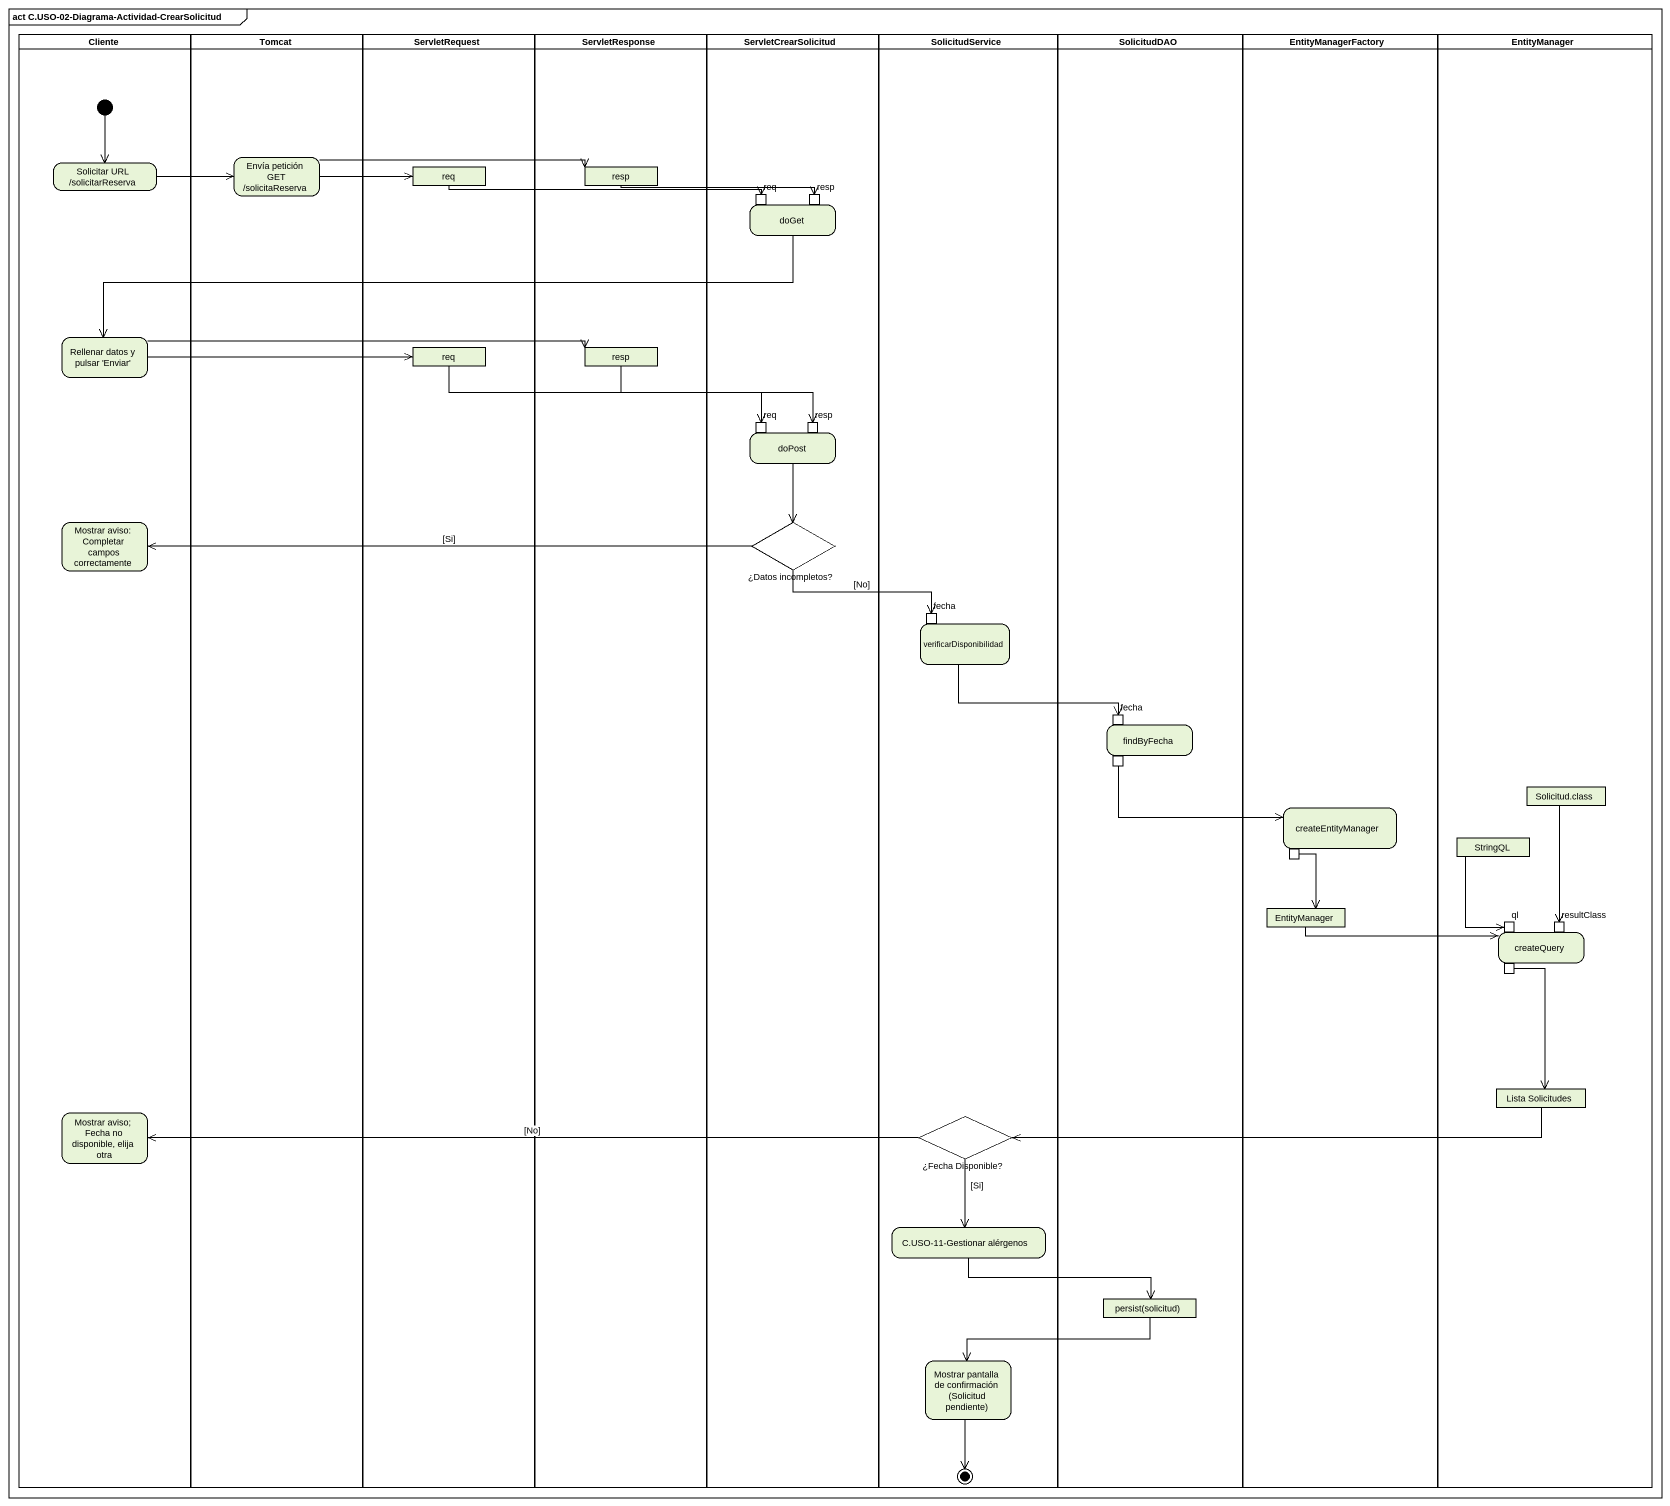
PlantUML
@startuml
mainframe act C.USO-02-Diagrama-Actividad-CrearSolicitud
hide empty description
state Cliente <<partition>> {
  state "Solicitar URL /solicitarReserva" as Solicitar_URL
  state "Rellenar datos y pulsar 'Enviar'" as Rellenar_datos_y_pulsar
  state "Mostrar aviso: Completar campos correctamente" as Mostrar_aviso_Completar
  state "Mostrar aviso; Fecha no disponible, elija otra" as Mostrar_aviso_Fecha_no
  [*] --> Solicitar_URL
}
state Tomcat <<partition>> {
  state "Envía petición GET /solicitaReserva" as Envía_petición_GET
}
state ServletRequest <<partition>> {
  state req <<object>>
  state "req" as req_3 <<object>>
}
state ServletResponse <<partition>> {
  state resp <<object>>
  state "resp" as resp_3 <<object>>
}
state ServletCrearSolicitud <<partition>> {
  state doGet {
    state "req" as req_2 <<inputPin>>
    state "resp" as resp_2 <<inputPin>>
  }
  state doPost {
    state "req" as req_4 <<inputPin>>
    state "resp" as resp_4 <<inputPin>>
  }
  state "¿Datos incompletos?" as Datos_incompletos <<choice>>
}
state SolicitudService <<partition>> {
  state verificarDisponibilidad {
    state fecha <<inputPin>>
  }
  state "¿Fecha Disponible?" as Fecha_Disponible <<choice>>
  state "C.USO-11-Gestionar alérgenos" as C_USO_11_Gestionar_alérgenos
  state "Mostrar pantalla de confirmación (Solicitud pendiente)" as Mostrar_pantalla_de
  Mostrar_pantalla_de --> [*]
}
state SolicitudDAO <<partition>> {
  state findByFecha {
    state "fecha" as fecha_2 <<inputPin>>
    state pin1 <<outputPin>>
  }
  state "persist(solicitud)" as persist_solicitud <<object>>
}
state EntityManagerFactory <<partition>> {
  state createEntityManager {
    state pin2 <<outputPin>>
  }
  state "EntityManager" as EntityManager_2 <<object>>
}
state EntityManager <<partition>> {
  state "Solicitud.class" as Solicitud_class <<object>>
  state StringQL <<object>>
  state createQuery {
    state ql <<inputPin>>
    state resultClass <<inputPin>>
    state pin3 <<outputPin>>
  }
  state "Lista Solicitudes" as Lista_Solicitudes <<object>>
}
Envía_petición_GET -right-> req
Envía_petición_GET -right-> resp
Solicitar_URL -right-> Envía_petición_GET
req -right-> req_2
resp -right-> resp_2
doGet -left-> Rellenar_datos_y_pulsar
Rellenar_datos_y_pulsar -right-> req_3
Rellenar_datos_y_pulsar -right-> resp_3
req_3 -right-> req_4
resp_3 -right-> resp_4
doPost --> Datos_incompletos
Datos_incompletos -left-> Mostrar_aviso_Completar : [Si]
Datos_incompletos -right-> fecha : [No]
verificarDisponibilidad -right-> fecha_2
pin1 -right-> createEntityManager
Solicitud_class --> resultClass
pin2 --> EntityManager_2
StringQL --> ql
EntityManager_2 -right-> createQuery
pin3 --> Lista_Solicitudes
Fecha_Disponible -left-> Mostrar_aviso_Fecha_no : [No]
Fecha_Disponible --> C_USO_11_Gestionar_alérgenos : [Si]
Lista_Solicitudes -left-> Fecha_Disponible
C_USO_11_Gestionar_alérgenos -right-> persist_solicitud
persist_solicitud -left-> Mostrar_pantalla_de
@enduml
